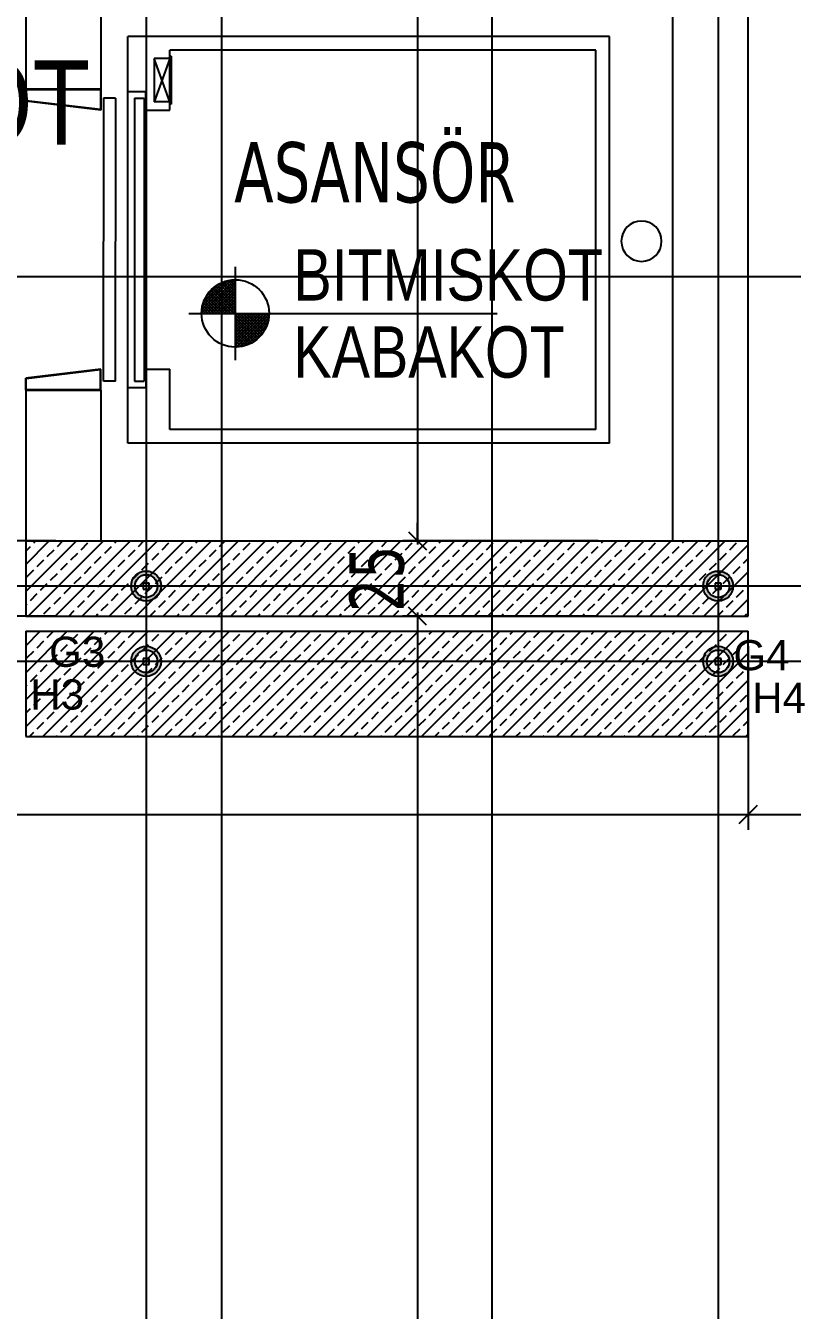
# Model space of a CAD drawing. Header units: millimetres. Extents: x 43168.9 to 43194.6, y -25545.1 to -25543.4.
# Drawn here: x 43169.3609 to 43169.4118, y -25544.597 to -25544.5117 of the extents above; entities that cross this region are included whole.
import ezdxf

# ---------------------------------------------------------------- set-up
doc = ezdxf.new("R2010")
doc.units = ezdxf.units.MM
doc.header["$LTSCALE"] = 200
doc.linetypes.add('DASHDOT', pattern=[1, 0.5, -0.25, 0, -0.25])
doc.linetypes.add('DASHDOT2', pattern=[0.5, 0.25, -0.125, 0, -0.125])
for name, color, linetype in [('aks_sgh', 5, 'DASHDOT2'), ('duv_sgh', 4, 'Continuous'), ('kesitcizgisi_sgh', 22, 'Continuous'), ('kolon-b.a_sgh', 6, 'Continuous'), ('merdi_sgh', 3, 'Continuous'), ('olcuic_sgh', 183, 'Continuous'), ('tarama-betonarme_sgh', 223, 'Continuous'), ('yazi-merdi_sgh', 9, 'Continuous')]:
    doc.layers.add(name, color=color, linetype=linetype)
doc.styles.add('1-200', font='arial.ttf', dxfattribs={"height": 60})
doc.styles.add('dim', font='VERDANA.TTF', dxfattribs={"width": 0.7})
doc.styles.add('text2', font='arial.ttf')

msp = doc.modelspace()

# ---------------------------------------------------------------- hatches: boundary and pattern name
h = msp.add_hatch(color=256)
edge = h.paths.add_edge_path()
edge.add_arc((43169.368879, -25544.548919), 0.001, 0, 360)
edge = h.paths.add_edge_path(flags=16)
edge.add_arc((43169.368879, -25544.548919), 0.00075, 0, 360)
h = msp.add_hatch(color=256)
edge = h.paths.add_edge_path()
edge.add_arc((43169.368879, -25544.548919), 0.001, 0, 360)
edge = h.paths.add_edge_path(flags=16)
edge.add_arc((43169.368879, -25544.548919), 0.00075, 0, 360)
h = msp.add_hatch(color=256)
edge = h.paths.add_edge_path()
edge.add_arc((43169.406879, -25544.548919), 0.001, 0, 360)
edge = h.paths.add_edge_path(flags=16)
edge.add_arc((43169.406879, -25544.548919), 0.00075, 0, 360)
h = msp.add_hatch(color=256)
edge = h.paths.add_edge_path()
edge.add_arc((43169.406879, -25544.548919), 0.001, 0, 360)
edge = h.paths.add_edge_path(flags=16)
edge.add_arc((43169.406879, -25544.548919), 0.00075, 0, 360)
h = msp.add_hatch(color=256)
edge = h.paths.add_edge_path()
edge.add_arc((43169.368879, -25544.553919), 0.001, 0, 360)
edge = h.paths.add_edge_path(flags=16)
edge.add_arc((43169.368879, -25544.553919), 0.00075, 0, 360)
h = msp.add_hatch(color=256)
edge = h.paths.add_edge_path()
edge.add_arc((43169.406879, -25544.553919), 0.001, 0, 360)
edge = h.paths.add_edge_path(flags=16)
edge.add_arc((43169.406879, -25544.553919), 0.00075, 0, 360)

# ---------------------------------------------------------------- linework, layer by layer
at = {"color": 0}
for p, q in [((43169.374806, -25544.52772), (43169.374806, -25544.533907)), ((43169.371713, -25544.530813), (43169.392193, -25544.530813))]:
    msp.add_line(p, q, dxfattribs=at)
for p, q in [((43169.372571, -25544.53075), (43169.374744, -25544.528576)), ((43169.372587, -25544.530542), (43169.374537, -25544.528592)), ((43169.372633, -25544.530304), (43169.374308, -25544.52863)), ((43169.372699, -25544.530813), (43169.374806, -25544.528706)), ((43169.372711, -25544.530034), (43169.374035, -25544.528711)), ((43169.372885, -25544.529669), (43169.373661, -25544.528893)), ((43169.37289, -25544.530813), (43169.374806, -25544.528898)), ((43169.373082, -25544.530813), (43169.374806, -25544.529089)), ((43169.374732, -25544.530813), (43169.373186, -25544.529267)), ((43169.373273, -25544.530813), (43169.374806, -25544.529281)), ((43169.374806, -25544.530695), (43169.373286, -25544.529175)), ((43169.374806, -25544.530504), (43169.373387, -25544.529085)), ((43169.374806, -25544.530312), (43169.373496, -25544.529002)), ((43169.374806, -25544.530121), (43169.373611, -25544.528926)), ((43169.374806, -25544.529929), (43169.373728, -25544.528851)), ((43169.374806, -25544.529738), (43169.373859, -25544.528791)), ((43169.374806, -25544.529546), (43169.373991, -25544.528731)), ((43169.374806, -25544.529354), (43169.374133, -25544.528681)), ((43169.374806, -25544.529163), (43169.374281, -25544.528637)), ((43169.374806, -25544.528971), (43169.374443, -25544.528608)), ((43169.374806, -25544.52878), (43169.374609, -25544.528583)), ((43169.374806, -25544.528588), (43169.374792, -25544.528574)), ((43169.373391, -25544.530813), (43169.372682, -25544.530104)), ((43169.373583, -25544.530813), (43169.372739, -25544.52997)), ((43169.373775, -25544.530813), (43169.372797, -25544.529836)), ((43169.373966, -25544.530813), (43169.372861, -25544.529708)), ((43169.374158, -25544.530813), (43169.372934, -25544.52959)), ((43169.374349, -25544.530813), (43169.373013, -25544.529477)), ((43169.374541, -25544.530813), (43169.3731, -25544.529372)), ((43169.373465, -25544.530813), (43169.374806, -25544.529472)), ((43169.373657, -25544.530813), (43169.374806, -25544.529664)), ((43169.373848, -25544.530813), (43169.374806, -25544.529855)), ((43169.37404, -25544.530813), (43169.374806, -25544.530047)), ((43169.372625, -25544.530813), (43169.37257, -25544.530759)), ((43169.372817, -25544.530813), (43169.372584, -25544.530581)), ((43169.373008, -25544.530813), (43169.372607, -25544.530412)), ((43169.3732, -25544.530813), (43169.372644, -25544.530258)), ((43169.374231, -25544.530813), (43169.374806, -25544.530239)), ((43169.374423, -25544.530813), (43169.374806, -25544.53043)), ((43169.374615, -25544.530813), (43169.374806, -25544.530622)), ((43169.374806, -25544.531005), (43169.374998, -25544.530813)), ((43169.374806, -25544.531196), (43169.375189, -25544.530813)), ((43169.374806, -25544.531388), (43169.375381, -25544.530813)), ((43169.374806, -25544.53158), (43169.375572, -25544.530813)), ((43169.374806, -25544.531771), (43169.375764, -25544.530813)), ((43169.374806, -25544.531963), (43169.375956, -25544.530813)), ((43169.374806, -25544.532154), (43169.376147, -25544.530813)), ((43169.374806, -25544.532346), (43169.376339, -25544.530813)), ((43169.374806, -25544.532538), (43169.37653, -25544.530813)), ((43169.374806, -25544.532729), (43169.376722, -25544.530813)), ((43169.374806, -25544.532921), (43169.376913, -25544.530813)), ((43169.376352, -25544.532433), (43169.374806, -25544.530887)), ((43169.37487, -25544.533048), (43169.377043, -25544.530875)), ((43169.376444, -25544.532333), (43169.374924, -25544.530813)), ((43169.376535, -25544.532232), (43169.375116, -25544.530813)), ((43169.376617, -25544.532124), (43169.375307, -25544.530813)), ((43169.376693, -25544.532008), (43169.375499, -25544.530813)), ((43169.376769, -25544.531892), (43169.37569, -25544.530813)), ((43169.376829, -25544.53176), (43169.375882, -25544.530813)), ((43169.376889, -25544.531629), (43169.376073, -25544.530813)), ((43169.376938, -25544.531487), (43169.376265, -25544.530813)), ((43169.376982, -25544.531339), (43169.376457, -25544.530813)), ((43169.377012, -25544.531177), (43169.376648, -25544.530813)), ((43169.377037, -25544.53101), (43169.37684, -25544.530813)), ((43169.377045, -25544.530827), (43169.377031, -25544.530813)), ((43169.376247, -25544.53252), (43169.374806, -25544.531079)), ((43169.376143, -25544.532607), (43169.374806, -25544.53127)), ((43169.37603, -25544.532685), (43169.374806, -25544.531462)), ((43169.375911, -25544.532758), (43169.374806, -25544.531653)), ((43169.375784, -25544.532822), (43169.374806, -25544.531845)), ((43169.375077, -25544.533033), (43169.377027, -25544.531083)), ((43169.375315, -25544.532986), (43169.37699, -25544.531312)), ((43169.375585, -25544.532908), (43169.376909, -25544.531584)), ((43169.37565, -25544.53288), (43169.374806, -25544.532036)), ((43169.375516, -25544.532938), (43169.374806, -25544.532228)), ((43169.375362, -25544.532975), (43169.374806, -25544.53242)), ((43169.375207, -25544.533013), (43169.374806, -25544.532611)), ((43169.375951, -25544.532734), (43169.376726, -25544.531959)), ((43169.375039, -25544.533036), (43169.374806, -25544.532803)), ((43169.374861, -25544.533049), (43169.374806, -25544.532994))]:
    msp.add_line(p, q)
at = {"color": 0, "linetype": 'ByBlock', "lineweight": -2}
for p, q in [((43169.386303, -25544.545319), (43169.387503, -25544.546519)), ((43169.386303, -25544.545319), (43169.387503, -25544.546519)), ((43169.369079, -25544.548719), (43169.368679, -25544.548719)), ((43169.368679, -25544.548719), (43169.368679, -25544.549119)), ((43169.369079, -25544.548719), (43169.368679, -25544.548719)), ((43169.368679, -25544.548719), (43169.368679, -25544.549119)), ((43169.36895, -25544.548849), (43169.368808, -25544.54899)), ((43169.36895, -25544.54899), (43169.368808, -25544.548849)), ((43169.36895, -25544.548849), (43169.368808, -25544.54899)), ((43169.36895, -25544.54899), (43169.368808, -25544.548849)), ((43169.369079, -25544.549119), (43169.369079, -25544.548719)), ((43169.369079, -25544.549119), (43169.369079, -25544.548719)), ((43169.407079, -25544.548719), (43169.406679, -25544.548719)), ((43169.406679, -25544.548719), (43169.406679, -25544.549119)), ((43169.407079, -25544.548719), (43169.406679, -25544.548719)), ((43169.406679, -25544.548719), (43169.406679, -25544.549119)), ((43169.40695, -25544.548849), (43169.406808, -25544.54899)), ((43169.40695, -25544.54899), (43169.406808, -25544.548849)), ((43169.40695, -25544.548849), (43169.406808, -25544.54899)), ((43169.40695, -25544.54899), (43169.406808, -25544.548849)), ((43169.407079, -25544.549119), (43169.407079, -25544.548719)), ((43169.407079, -25544.549119), (43169.407079, -25544.548719)), ((43169.368679, -25544.549119), (43169.369079, -25544.549119)), ((43169.368679, -25544.549119), (43169.369079, -25544.549119)), ((43169.406679, -25544.549119), (43169.407079, -25544.549119)), ((43169.406679, -25544.549119), (43169.407079, -25544.549119)), ((43169.387503, -25544.551519), (43169.386303, -25544.550319)), ((43169.387503, -25544.551519), (43169.386303, -25544.550319)), ((43169.369079, -25544.553719), (43169.368679, -25544.553719)), ((43169.368679, -25544.553719), (43169.368679, -25544.554119)), ((43169.36895, -25544.553849), (43169.368808, -25544.55399)), ((43169.36895, -25544.55399), (43169.368808, -25544.553849)), ((43169.369079, -25544.554119), (43169.369079, -25544.553719)), ((43169.407079, -25544.553719), (43169.406679, -25544.553719)), ((43169.406679, -25544.553719), (43169.406679, -25544.554119)), ((43169.40695, -25544.553849), (43169.406808, -25544.55399)), ((43169.40695, -25544.55399), (43169.406808, -25544.553849)), ((43169.407079, -25544.554119), (43169.407079, -25544.553719)), ((43169.368679, -25544.554119), (43169.369079, -25544.554119)), ((43169.406679, -25544.554119), (43169.407079, -25544.554119)), ((43169.408279, -25544.564699), (43169.409479, -25544.563499)), ((43169.409479, -25544.563499), (43169.408279, -25544.564699))]:
    msp.add_line(p, q, dxfattribs=at)
at = {"color": 0}
msp.add_circle((43169.374806, -25544.530813), 0.00224, dxfattribs=at)
at = {"color": 0, "linetype": 'Continuous', "lineweight": -2}
for centre, radius in [((43169.368879, -25544.548919), 0.001), ((43169.368879, -25544.548919), 0.001), ((43169.406879, -25544.548919), 0.001), ((43169.406879, -25544.548919), 0.001), ((43169.368879, -25544.548919), 0.00075), ((43169.368879, -25544.548919), 0.00075), ((43169.406879, -25544.548919), 0.00075), ((43169.406879, -25544.548919), 0.00075), ((43169.368879, -25544.553919), 0.001), ((43169.368879, -25544.553919), 0.00075), ((43169.406879, -25544.553919), 0.001), ((43169.406879, -25544.553919), 0.00075)]:
    msp.add_circle(centre, radius, dxfattribs=at)
at = {"layer": 'aks_sgh'}
for p, q in [((43169.368879, -25543.740919), (43169.368879, -25544.789919)), ((43169.373879, -25543.740919), (43169.373879, -25544.789919)), ((43169.406879, -25543.740919), (43169.406879, -25544.789919)), ((43169.99088, -25544.548919), (43169.014878, -25544.548919)), ((43169.99088, -25544.553919), (43169.014878, -25544.553919))]:
    msp.add_line(p, q, dxfattribs=at)
at = {"layer": 'duv_sgh'}
for p, q in [((43169.403879, -25544.545919), (43169.403879, -25544.469919)), ((43169.408879, -25544.545919), (43169.408879, -25544.469919)), ((43169.360879, -25544.497919), (43169.360879, -25544.515919)), ((43169.365879, -25544.497919), (43169.365879, -25544.515919)), ((43169.360879, -25544.515919), (43169.365879, -25544.515919)), ((43169.360879, -25544.535919), (43169.365879, -25544.535919)), ((43169.360879, -25544.535919), (43169.360879, -25544.545919)), ((43169.365879, -25544.535919), (43169.365879, -25544.545919))]:
    msp.add_line(p, q, dxfattribs=at)
at = {"layer": 'kesitcizgisi_sgh', "linetype": 'DASHDOT'}
for p, q in [((43169.391879, -25544.793788), (43169.391879, -25543.791316)), ((43169.069626, -25544.528371), (43169.862132, -25544.528371))]:
    msp.add_line(p, q, dxfattribs=at)
at = {"layer": 'kolon-b.a_sgh'}
for p, q in [((43169.360879, -25544.545919), (43169.408879, -25544.545919)), ((43169.360879, -25544.545919), (43169.360879, -25544.550919)), ((43169.408879, -25544.550919), (43169.408879, -25544.545919)), ((43169.360879, -25544.550919), (43169.408879, -25544.550919)), ((43169.360879, -25544.551919), (43169.408879, -25544.551919)), ((43169.360879, -25544.551919), (43169.360879, -25544.558919)), ((43169.408879, -25544.558919), (43169.408879, -25544.551919)), ((43169.360879, -25544.558919), (43169.408879, -25544.558919))]:
    msp.add_line(p, q, dxfattribs=at)
at = {"layer": 'merdi_sgh'}
for p, q in [((43169.399661, -25544.512419), (43169.367661, -25544.512419)), ((43169.367661, -25544.539419), (43169.367661, -25544.512419)), ((43169.399661, -25544.512419), (43169.367661, -25544.512419)), ((43169.399661, -25544.539419), (43169.399661, -25544.512419)), ((43169.399661, -25544.539419), (43169.399661, -25544.512419)), ((43169.370461, -25544.513879), (43169.369421, -25544.513879)), ((43169.369421, -25544.513879), (43169.369421, -25544.516751)), ((43169.370461, -25544.513879), (43169.369421, -25544.516751)), ((43169.370461, -25544.516751), (43169.369421, -25544.513879)), ((43169.370461, -25544.513879), (43169.369421, -25544.513879)), ((43169.398761, -25544.513319), (43169.370461, -25544.513319)), ((43169.398761, -25544.513319), (43169.370461, -25544.513319)), ((43169.370461, -25544.517319), (43169.370461, -25544.513319)), ((43169.370541, -25544.513719), (43169.370461, -25544.513719)), ((43169.370461, -25544.513719), (43169.370461, -25544.516911)), ((43169.370541, -25544.513719), (43169.370461, -25544.513719)), ((43169.370541, -25544.513719), (43169.370541, -25544.516911)), ((43169.398761, -25544.538519), (43169.398761, -25544.513319)), ((43169.398761, -25544.538519), (43169.398761, -25544.513319)), ((43169.360879, -25544.515919), (43169.365879, -25544.515919)), ((43169.360879, -25544.515919), (43169.360879, -25544.516719)), ((43169.365879, -25544.515919), (43169.360879, -25544.515919)), ((43169.360919, -25544.515959), (43169.360919, -25544.516684)), ((43169.365839, -25544.515959), (43169.360919, -25544.515959)), ((43169.365476, -25544.515919), (43169.365476, -25544.515959)), ((43169.365839, -25544.515959), (43169.365839, -25544.517275)), ((43169.365879, -25544.515919), (43169.365879, -25544.515919)), ((43169.365879, -25544.515919), (43169.365879, -25544.517319)), ((43169.366039, -25544.516511), (43169.366039, -25544.526019)), ((43169.366839, -25544.516511), (43169.366039, -25544.516511)), ((43169.366839, -25544.516511), (43169.366839, -25544.526019)), ((43169.368861, -25544.516093), (43169.367661, -25544.516093)), ((43169.368101, -25544.516519), (43169.368101, -25544.526011)), ((43169.368101, -25544.516519), (43169.368741, -25544.516519)), ((43169.368741, -25544.516519), (43169.368741, -25544.526011)), ((43169.368861, -25544.517319), (43169.368861, -25544.516093)), ((43169.365879, -25544.517319), (43169.360879, -25544.516719)), ((43169.365839, -25544.517275), (43169.360919, -25544.516684)), ((43169.368861, -25544.517319), (43169.370461, -25544.517319)), ((43169.370461, -25544.516751), (43169.369421, -25544.516751)), ((43169.370541, -25544.516911), (43169.370461, -25544.516911)), ((43169.366039, -25544.535319), (43169.366039, -25544.526043)), ((43169.366839, -25544.535311), (43169.366839, -25544.526035)), ((43169.368101, -25544.526027), (43169.368101, -25544.535319)), ((43169.368741, -25544.526027), (43169.368741, -25544.535319)), ((43169.365879, -25544.534519), (43169.360879, -25544.535119)), ((43169.360879, -25544.535919), (43169.360879, -25544.535119)), ((43169.365839, -25544.534564), (43169.360919, -25544.535155)), ((43169.360919, -25544.535879), (43169.360919, -25544.535155)), ((43169.365839, -25544.535879), (43169.365839, -25544.534564)), ((43169.365879, -25544.535919), (43169.365879, -25544.534519)), ((43169.368861, -25544.534519), (43169.368861, -25544.535746)), ((43169.368861, -25544.534519), (43169.370461, -25544.534519)), ((43169.370461, -25544.538519), (43169.370461, -25544.534519)), ((43169.360879, -25544.535919), (43169.365879, -25544.535919)), ((43169.365879, -25544.535919), (43169.360879, -25544.535919)), ((43169.365839, -25544.535879), (43169.360919, -25544.535879)), ((43169.365879, -25544.535919), (43169.364879, -25544.535919)), ((43169.365476, -25544.535919), (43169.365476, -25544.535879)), ((43169.366839, -25544.535311), (43169.366039, -25544.535311)), ((43169.368861, -25544.535746), (43169.367661, -25544.535746)), ((43169.368101, -25544.535319), (43169.368741, -25544.535319)), ((43169.398761, -25544.538519), (43169.370461, -25544.538519)), ((43169.398761, -25544.538519), (43169.370461, -25544.538519)), ((43169.399661, -25544.539419), (43169.367661, -25544.539419)), ((43169.399661, -25544.539419), (43169.367661, -25544.539419))]:
    msp.add_line(p, q, dxfattribs=at)
at = {"layer": 'merdi_sgh', "extrusion": (0, 0, -1)}
msp.add_ellipse((43169.401788, -25544.526019), major_axis=(-0.000947, 0.000947), ratio=1, start_param=2.356194490191484, end_param=8.63937979737107, dxfattribs=at)
msp.add_ellipse((43169.401788, -25544.526019), major_axis=(-0.000947, 0.000947), ratio=1, start_param=2.356194490191484, end_param=8.63937979737107, dxfattribs=at)
at = {"layer": 'olcuic_sgh'}
for p, q in [((43169.386903, -25544.469669), (43169.386903, -25544.546169)), ((43169.386903, -25544.545919), (43169.386903, -25544.544719)), ((43169.362879, -25544.545919), (43169.357925, -25544.545919)), ((43169.362879, -25544.545919), (43169.357925, -25544.545919)), ((43169.398903, -25544.545919), (43169.385903, -25544.545919)), ((43169.398903, -25544.545919), (43169.385903, -25544.545919)), ((43169.362879, -25544.550919), (43169.357925, -25544.550919)), ((43169.362879, -25544.550919), (43169.357925, -25544.550919)), ((43169.398903, -25544.550919), (43169.385903, -25544.550919)), ((43169.398903, -25544.550919), (43169.385903, -25544.550919)), ((43169.386903, -25544.550669), (43169.386903, -25544.776118)), ((43169.386903, -25544.550919), (43169.386903, -25544.552119)), ((43169.408879, -25544.552919), (43169.408879, -25544.565099)), ((43169.408879, -25544.552919), (43169.408879, -25544.565099)), ((43169.171629, -25544.564099), (43169.409129, -25544.564099)), ((43169.408629, -25544.564099), (43169.603129, -25544.564099))]:
    msp.add_line(p, q, dxfattribs=at)
at = {"layer": 'tarama-betonarme_sgh'}
for p, q in [((43169.360879, -25544.547489), (43169.362449, -25544.545919)), ((43169.360879, -25544.549285), (43169.364245, -25544.545919)), ((43169.360879, -25544.546591), (43169.36119, -25544.546281)), ((43169.361041, -25544.550919), (43169.366041, -25544.545919)), ((43169.361414, -25544.546056), (43169.361551, -25544.545919)), ((43169.362837, -25544.550919), (43169.367837, -25544.545919)), ((43169.362986, -25544.546281), (43169.363347, -25544.545919)), ((43169.364557, -25544.546505), (43169.365006, -25544.546056)), ((43169.364633, -25544.550919), (43169.369633, -25544.545919)), ((43169.366129, -25544.54673), (43169.366578, -25544.546281)), ((43169.366429, -25544.550919), (43169.371429, -25544.545919)), ((43169.366802, -25544.546056), (43169.366939, -25544.545919)), ((43169.368225, -25544.550919), (43169.373225, -25544.545919)), ((43169.368374, -25544.546281), (43169.368735, -25544.545919)), ((43169.369945, -25544.546505), (43169.370394, -25544.546056)), ((43169.370021, -25544.550919), (43169.375021, -25544.545919)), ((43169.371517, -25544.54673), (43169.371966, -25544.546281)), ((43169.371817, -25544.550919), (43169.376817, -25544.545919)), ((43169.372191, -25544.546056), (43169.372327, -25544.545919)), ((43169.373613, -25544.550919), (43169.378613, -25544.545919)), ((43169.373762, -25544.546281), (43169.374123, -25544.545919)), ((43169.375334, -25544.546505), (43169.375783, -25544.546056)), ((43169.37541, -25544.550919), (43169.38041, -25544.545919)), ((43169.376905, -25544.54673), (43169.377354, -25544.546281)), ((43169.377206, -25544.550919), (43169.382206, -25544.545919)), ((43169.377579, -25544.546056), (43169.377715, -25544.545919)), ((43169.379002, -25544.550919), (43169.384002, -25544.545919)), ((43169.37915, -25544.546281), (43169.379511, -25544.545919)), ((43169.380722, -25544.546505), (43169.381171, -25544.546056)), ((43169.380798, -25544.550919), (43169.385798, -25544.545919)), ((43169.382293, -25544.54673), (43169.382742, -25544.546281)), ((43169.382594, -25544.550919), (43169.387594, -25544.545919)), ((43169.382967, -25544.546056), (43169.383104, -25544.545919)), ((43169.38439, -25544.550919), (43169.38939, -25544.545919)), ((43169.384538, -25544.546281), (43169.3849, -25544.545919)), ((43169.38611, -25544.546505), (43169.386559, -25544.546056)), ((43169.386186, -25544.550919), (43169.391186, -25544.545919)), ((43169.387681, -25544.54673), (43169.38813, -25544.546281)), ((43169.387982, -25544.550919), (43169.392982, -25544.545919)), ((43169.388355, -25544.546056), (43169.388492, -25544.545919)), ((43169.389778, -25544.550919), (43169.394778, -25544.545919)), ((43169.389927, -25544.546281), (43169.390288, -25544.545919)), ((43169.391498, -25544.546505), (43169.391947, -25544.546056)), ((43169.391574, -25544.550919), (43169.396574, -25544.545919)), ((43169.39307, -25544.54673), (43169.393519, -25544.546281)), ((43169.39337, -25544.550919), (43169.39837, -25544.545919)), ((43169.393743, -25544.546056), (43169.39388, -25544.545919)), ((43169.395166, -25544.550919), (43169.400166, -25544.545919)), ((43169.395315, -25544.546281), (43169.395676, -25544.545919)), ((43169.396886, -25544.546505), (43169.397335, -25544.546056)), ((43169.396962, -25544.550919), (43169.401962, -25544.545919)), ((43169.398458, -25544.54673), (43169.398907, -25544.546281)), ((43169.398758, -25544.550919), (43169.403758, -25544.545919)), ((43169.399131, -25544.546056), (43169.399268, -25544.545919)), ((43169.400554, -25544.550919), (43169.405554, -25544.545919)), ((43169.400703, -25544.546281), (43169.401064, -25544.545919)), ((43169.402274, -25544.546505), (43169.402723, -25544.546056)), ((43169.40235, -25544.550919), (43169.40735, -25544.545919)), ((43169.403846, -25544.54673), (43169.404295, -25544.546281)), ((43169.404146, -25544.550919), (43169.408879, -25544.546187)), ((43169.404519, -25544.546056), (43169.404656, -25544.545919)), ((43169.406091, -25544.546281), (43169.406452, -25544.545919)), ((43169.407663, -25544.546505), (43169.408112, -25544.546056)), ((43169.361639, -25544.547628), (43169.362088, -25544.547179)), ((43169.362312, -25544.546954), (43169.362761, -25544.546505)), ((43169.363884, -25544.547179), (43169.364333, -25544.54673)), ((43169.365455, -25544.547403), (43169.365904, -25544.546954)), ((43169.367027, -25544.547628), (43169.367476, -25544.547179)), ((43169.3677, -25544.546954), (43169.368149, -25544.546505)), ((43169.369272, -25544.547179), (43169.369721, -25544.54673)), ((43169.370843, -25544.547403), (43169.371292, -25544.546954)), ((43169.372415, -25544.547628), (43169.372864, -25544.547179)), ((43169.373089, -25544.546954), (43169.373538, -25544.546505)), ((43169.37466, -25544.547179), (43169.375109, -25544.54673)), ((43169.376232, -25544.547403), (43169.376681, -25544.546954)), ((43169.377803, -25544.547628), (43169.378252, -25544.547179)), ((43169.378477, -25544.546954), (43169.378926, -25544.546505)), ((43169.380048, -25544.547179), (43169.380497, -25544.54673)), ((43169.38162, -25544.547403), (43169.382069, -25544.546954)), ((43169.383191, -25544.547628), (43169.38364, -25544.547179)), ((43169.383865, -25544.546954), (43169.384314, -25544.546505)), ((43169.385436, -25544.547179), (43169.385885, -25544.54673)), ((43169.387008, -25544.547403), (43169.387457, -25544.546954)), ((43169.388579, -25544.547628), (43169.389028, -25544.547179)), ((43169.389253, -25544.546954), (43169.389702, -25544.546505)), ((43169.390825, -25544.547179), (43169.391274, -25544.54673)), ((43169.392396, -25544.547403), (43169.392845, -25544.546954)), ((43169.393968, -25544.547628), (43169.394417, -25544.547179)), ((43169.394641, -25544.546954), (43169.39509, -25544.546505)), ((43169.396213, -25544.547179), (43169.396662, -25544.54673)), ((43169.397784, -25544.547403), (43169.398233, -25544.546954)), ((43169.399356, -25544.547628), (43169.399805, -25544.547179)), ((43169.400029, -25544.546954), (43169.400478, -25544.546505)), ((43169.401601, -25544.547179), (43169.40205, -25544.54673)), ((43169.403172, -25544.547403), (43169.403621, -25544.546954)), ((43169.404744, -25544.547628), (43169.405193, -25544.547179)), ((43169.405417, -25544.546954), (43169.405866, -25544.546505)), ((43169.406989, -25544.547179), (43169.407438, -25544.54673)), ((43169.408561, -25544.547403), (43169.408879, -25544.547085)), ((43169.360965, -25544.548301), (43169.361414, -25544.547852)), ((43169.362537, -25544.548526), (43169.362986, -25544.548077)), ((43169.36321, -25544.547852), (43169.363659, -25544.547403)), ((43169.364782, -25544.548077), (43169.365231, -25544.547628)), ((43169.366353, -25544.548301), (43169.366802, -25544.547852)), ((43169.367925, -25544.548526), (43169.368374, -25544.548077)), ((43169.368598, -25544.547852), (43169.369047, -25544.547403)), ((43169.37017, -25544.548077), (43169.370619, -25544.547628)), ((43169.371741, -25544.548301), (43169.372191, -25544.547852)), ((43169.373313, -25544.548526), (43169.373762, -25544.548077)), ((43169.373987, -25544.547852), (43169.374436, -25544.547403)), ((43169.375558, -25544.548077), (43169.376007, -25544.547628)), ((43169.37713, -25544.548301), (43169.377579, -25544.547852)), ((43169.378701, -25544.548526), (43169.37915, -25544.548077)), ((43169.379375, -25544.547852), (43169.379824, -25544.547403)), ((43169.380946, -25544.548077), (43169.381395, -25544.547628)), ((43169.382518, -25544.548301), (43169.382967, -25544.547852)), ((43169.384089, -25544.548526), (43169.384538, -25544.548077)), ((43169.384763, -25544.547852), (43169.385212, -25544.547403)), ((43169.386334, -25544.548077), (43169.386783, -25544.547628)), ((43169.387906, -25544.548301), (43169.388355, -25544.547852)), ((43169.389477, -25544.548526), (43169.389927, -25544.548077)), ((43169.390151, -25544.547852), (43169.3906, -25544.547403)), ((43169.391723, -25544.548077), (43169.392172, -25544.547628)), ((43169.393294, -25544.548301), (43169.393743, -25544.547852)), ((43169.394866, -25544.548526), (43169.395315, -25544.548077)), ((43169.395539, -25544.547852), (43169.395988, -25544.547403)), ((43169.397111, -25544.548077), (43169.39756, -25544.547628)), ((43169.398682, -25544.548301), (43169.399131, -25544.547852)), ((43169.400254, -25544.548526), (43169.400703, -25544.548077)), ((43169.400927, -25544.547852), (43169.401376, -25544.547403)), ((43169.402499, -25544.548077), (43169.402948, -25544.547628)), ((43169.40407, -25544.548301), (43169.404519, -25544.547852)), ((43169.405642, -25544.548526), (43169.406091, -25544.548077)), ((43169.405942, -25544.550919), (43169.408879, -25544.547983)), ((43169.406315, -25544.547852), (43169.406764, -25544.547403)), ((43169.407887, -25544.548077), (43169.408336, -25544.547628)), ((43169.361863, -25544.549199), (43169.362312, -25544.54875)), ((43169.364108, -25544.54875), (43169.364557, -25544.548301)), ((43169.36568, -25544.548975), (43169.366129, -25544.548526)), ((43169.367251, -25544.549199), (43169.3677, -25544.54875)), ((43169.369496, -25544.54875), (43169.369945, -25544.548301)), ((43169.371068, -25544.548975), (43169.371517, -25544.548526)), ((43169.37264, -25544.549199), (43169.373089, -25544.54875)), ((43169.374885, -25544.54875), (43169.375334, -25544.548301)), ((43169.376456, -25544.548975), (43169.376905, -25544.548526)), ((43169.378028, -25544.549199), (43169.378477, -25544.54875)), ((43169.380273, -25544.54875), (43169.380722, -25544.548301)), ((43169.381844, -25544.548975), (43169.382293, -25544.548526)), ((43169.383416, -25544.549199), (43169.383865, -25544.54875)), ((43169.385661, -25544.54875), (43169.38611, -25544.548301)), ((43169.387232, -25544.548975), (43169.387681, -25544.548526)), ((43169.388804, -25544.549199), (43169.389253, -25544.54875)), ((43169.391049, -25544.54875), (43169.391498, -25544.548301)), ((43169.392621, -25544.548975), (43169.39307, -25544.548526)), ((43169.394192, -25544.549199), (43169.394641, -25544.54875)), ((43169.396437, -25544.54875), (43169.396886, -25544.548301)), ((43169.398009, -25544.548975), (43169.398458, -25544.548526)), ((43169.39958, -25544.549199), (43169.400029, -25544.54875)), ((43169.401825, -25544.54875), (43169.402274, -25544.548301)), ((43169.403397, -25544.548975), (43169.403846, -25544.548526)), ((43169.404968, -25544.549199), (43169.405417, -25544.54875)), ((43169.407213, -25544.54875), (43169.407663, -25544.548301)), ((43169.408785, -25544.548975), (43169.408879, -25544.548881)), ((43169.36119, -25544.549873), (43169.361639, -25544.549424)), ((43169.362761, -25544.550097), (43169.36321, -25544.549648)), ((43169.363435, -25544.549424), (43169.363884, -25544.548975)), ((43169.365006, -25544.549648), (43169.365455, -25544.549199)), ((43169.366578, -25544.549873), (43169.367027, -25544.549424)), ((43169.368149, -25544.550097), (43169.368598, -25544.549648)), ((43169.368823, -25544.549424), (43169.369272, -25544.548975)), ((43169.370394, -25544.549648), (43169.370843, -25544.549199)), ((43169.371966, -25544.549873), (43169.372415, -25544.549424)), ((43169.373538, -25544.550097), (43169.373987, -25544.549648)), ((43169.374211, -25544.549424), (43169.37466, -25544.548975)), ((43169.375783, -25544.549648), (43169.376232, -25544.549199)), ((43169.377354, -25544.549873), (43169.377803, -25544.549424)), ((43169.378926, -25544.550097), (43169.379375, -25544.549648)), ((43169.379599, -25544.549424), (43169.380048, -25544.548975)), ((43169.381171, -25544.549648), (43169.38162, -25544.549199)), ((43169.382742, -25544.549873), (43169.383191, -25544.549424)), ((43169.384314, -25544.550097), (43169.384763, -25544.549648)), ((43169.384987, -25544.549424), (43169.385436, -25544.548975)), ((43169.386559, -25544.549648), (43169.387008, -25544.549199)), ((43169.38813, -25544.549873), (43169.388579, -25544.549424)), ((43169.389702, -25544.550097), (43169.390151, -25544.549648)), ((43169.390376, -25544.549424), (43169.390825, -25544.548975)), ((43169.391947, -25544.549648), (43169.392396, -25544.549199)), ((43169.393519, -25544.549873), (43169.393968, -25544.549424)), ((43169.39509, -25544.550097), (43169.395539, -25544.549648)), ((43169.395764, -25544.549424), (43169.396213, -25544.548975)), ((43169.397335, -25544.549648), (43169.397784, -25544.549199)), ((43169.398907, -25544.549873), (43169.399356, -25544.549424)), ((43169.400478, -25544.550097), (43169.400927, -25544.549648)), ((43169.401152, -25544.549424), (43169.401601, -25544.548975)), ((43169.402723, -25544.549648), (43169.403172, -25544.549199)), ((43169.404295, -25544.549873), (43169.404744, -25544.549424)), ((43169.405866, -25544.550097), (43169.406315, -25544.549648)), ((43169.40654, -25544.549424), (43169.406989, -25544.548975)), ((43169.407738, -25544.550919), (43169.408879, -25544.549779)), ((43169.408112, -25544.549648), (43169.408561, -25544.549199)), ((43169.360879, -25544.550183), (43169.360965, -25544.550097)), ((43169.362088, -25544.550771), (43169.362537, -25544.550322)), ((43169.363735, -25544.550919), (43169.364108, -25544.550546)), ((43169.364333, -25544.550322), (43169.364782, -25544.549873)), ((43169.365904, -25544.550546), (43169.366353, -25544.550097)), ((43169.367476, -25544.550771), (43169.367925, -25544.550322)), ((43169.369123, -25544.550919), (43169.369496, -25544.550546)), ((43169.369721, -25544.550322), (43169.37017, -25544.549873)), ((43169.371292, -25544.550546), (43169.371741, -25544.550097)), ((43169.372864, -25544.550771), (43169.373313, -25544.550322)), ((43169.374511, -25544.550919), (43169.374885, -25544.550546)), ((43169.375109, -25544.550322), (43169.375558, -25544.549873)), ((43169.376681, -25544.550546), (43169.37713, -25544.550097)), ((43169.378252, -25544.550771), (43169.378701, -25544.550322)), ((43169.3799, -25544.550919), (43169.380273, -25544.550546)), ((43169.380497, -25544.550322), (43169.380946, -25544.549873)), ((43169.382069, -25544.550546), (43169.382518, -25544.550097)), ((43169.38364, -25544.550771), (43169.384089, -25544.550322)), ((43169.385288, -25544.550919), (43169.385661, -25544.550546)), ((43169.385885, -25544.550322), (43169.386334, -25544.549873)), ((43169.387457, -25544.550546), (43169.387906, -25544.550097)), ((43169.389028, -25544.550771), (43169.389477, -25544.550322)), ((43169.390676, -25544.550919), (43169.391049, -25544.550546)), ((43169.391274, -25544.550322), (43169.391723, -25544.549873)), ((43169.392845, -25544.550546), (43169.393294, -25544.550097)), ((43169.394417, -25544.550771), (43169.394866, -25544.550322)), ((43169.396064, -25544.550919), (43169.396437, -25544.550546)), ((43169.396662, -25544.550322), (43169.397111, -25544.549873)), ((43169.398233, -25544.550546), (43169.398682, -25544.550097)), ((43169.399805, -25544.550771), (43169.400254, -25544.550322)), ((43169.401452, -25544.550919), (43169.401825, -25544.550546)), ((43169.40205, -25544.550322), (43169.402499, -25544.549873)), ((43169.403621, -25544.550546), (43169.40407, -25544.550097)), ((43169.405193, -25544.550771), (43169.405642, -25544.550322)), ((43169.40684, -25544.550919), (43169.407213, -25544.550546)), ((43169.407438, -25544.550322), (43169.407887, -25544.549873)), ((43169.365531, -25544.550919), (43169.36568, -25544.550771)), ((43169.370919, -25544.550919), (43169.371068, -25544.550771)), ((43169.376308, -25544.550919), (43169.376456, -25544.550771)), ((43169.381696, -25544.550919), (43169.381844, -25544.550771)), ((43169.387084, -25544.550919), (43169.387232, -25544.550771)), ((43169.392472, -25544.550919), (43169.392621, -25544.550771)), ((43169.39786, -25544.550919), (43169.398009, -25544.550771)), ((43169.403248, -25544.550919), (43169.403397, -25544.550771)), ((43169.408636, -25544.550919), (43169.408785, -25544.550771)), ((43169.360879, -25544.552878), (43169.361837, -25544.551919)), ((43169.360879, -25544.554674), (43169.363633, -25544.551919)), ((43169.360879, -25544.55647), (43169.365429, -25544.551919)), ((43169.360879, -25544.558266), (43169.367225, -25544.551919)), ((43169.360879, -25544.551979), (43169.360939, -25544.551919)), ((43169.362021, -25544.558919), (43169.369021, -25544.551919)), ((43169.362312, -25544.552342), (43169.362735, -25544.551919)), ((43169.363817, -25544.558919), (43169.370817, -25544.551919)), ((43169.363884, -25544.552567), (43169.364333, -25544.552118)), ((43169.365455, -25544.552791), (43169.365904, -25544.552342)), ((43169.365613, -25544.558919), (43169.372613, -25544.551919)), ((43169.366129, -25544.552118), (43169.366327, -25544.551919)), ((43169.36741, -25544.558919), (43169.37441, -25544.551919)), ((43169.3677, -25544.552342), (43169.368123, -25544.551919)), ((43169.369206, -25544.558919), (43169.376206, -25544.551919)), ((43169.369272, -25544.552567), (43169.369721, -25544.552118)), ((43169.370843, -25544.552791), (43169.371292, -25544.552342)), ((43169.371002, -25544.558919), (43169.378002, -25544.551919)), ((43169.371517, -25544.552118), (43169.371715, -25544.551919)), ((43169.372798, -25544.558919), (43169.379798, -25544.551919)), ((43169.373089, -25544.552342), (43169.373511, -25544.551919)), ((43169.374594, -25544.558919), (43169.381594, -25544.551919)), ((43169.37466, -25544.552567), (43169.375109, -25544.552118)), ((43169.376232, -25544.552791), (43169.376681, -25544.552342)), ((43169.37639, -25544.558919), (43169.38339, -25544.551919)), ((43169.376905, -25544.552118), (43169.377104, -25544.551919)), ((43169.378186, -25544.558919), (43169.385186, -25544.551919)), ((43169.378477, -25544.552342), (43169.3789, -25544.551919)), ((43169.379982, -25544.558919), (43169.386982, -25544.551919)), ((43169.380048, -25544.552567), (43169.380497, -25544.552118)), ((43169.38162, -25544.552791), (43169.382069, -25544.552342)), ((43169.381778, -25544.558919), (43169.388778, -25544.551919)), ((43169.382293, -25544.552118), (43169.382492, -25544.551919)), ((43169.383574, -25544.558919), (43169.390574, -25544.551919)), ((43169.383865, -25544.552342), (43169.384288, -25544.551919)), ((43169.38537, -25544.558919), (43169.39237, -25544.551919)), ((43169.385436, -25544.552567), (43169.385885, -25544.552118)), ((43169.387008, -25544.552791), (43169.387457, -25544.552342)), ((43169.387166, -25544.558919), (43169.394166, -25544.551919)), ((43169.387681, -25544.552118), (43169.38788, -25544.551919)), ((43169.388962, -25544.558919), (43169.395962, -25544.551919)), ((43169.389253, -25544.552342), (43169.389676, -25544.551919)), ((43169.390758, -25544.558919), (43169.397758, -25544.551919)), ((43169.390825, -25544.552567), (43169.391274, -25544.552118)), ((43169.392396, -25544.552791), (43169.392845, -25544.552342)), ((43169.392554, -25544.558919), (43169.399554, -25544.551919)), ((43169.39307, -25544.552118), (43169.393268, -25544.551919)), ((43169.39435, -25544.558919), (43169.40135, -25544.551919)), ((43169.394641, -25544.552342), (43169.395064, -25544.551919)), ((43169.396146, -25544.558919), (43169.403146, -25544.551919)), ((43169.396213, -25544.552567), (43169.396662, -25544.552118)), ((43169.397784, -25544.552791), (43169.398233, -25544.552342)), ((43169.397942, -25544.558919), (43169.404942, -25544.551919)), ((43169.398458, -25544.552118), (43169.398656, -25544.551919)), ((43169.399738, -25544.558919), (43169.406738, -25544.551919)), ((43169.400029, -25544.552342), (43169.400452, -25544.551919)), ((43169.401534, -25544.558919), (43169.408534, -25544.551919)), ((43169.401601, -25544.552567), (43169.40205, -25544.552118)), ((43169.403172, -25544.552791), (43169.403621, -25544.552342)), ((43169.403846, -25544.552118), (43169.404044, -25544.551919)), ((43169.405417, -25544.552342), (43169.40584, -25544.551919)), ((43169.406989, -25544.552567), (43169.407438, -25544.552118)), ((43169.361639, -25544.553016), (43169.362088, -25544.552567)), ((43169.36321, -25544.55324), (43169.363659, -25544.552791)), ((43169.364782, -25544.553465), (43169.365231, -25544.553016)), ((43169.367027, -25544.553016), (43169.367476, -25544.552567)), ((43169.368598, -25544.55324), (43169.369047, -25544.552791)), ((43169.37017, -25544.553465), (43169.370619, -25544.553016)), ((43169.372415, -25544.553016), (43169.372864, -25544.552567)), ((43169.373987, -25544.55324), (43169.374436, -25544.552791)), ((43169.375558, -25544.553465), (43169.376007, -25544.553016)), ((43169.377803, -25544.553016), (43169.378252, -25544.552567)), ((43169.379375, -25544.55324), (43169.379824, -25544.552791)), ((43169.380946, -25544.553465), (43169.381395, -25544.553016)), ((43169.383191, -25544.553016), (43169.38364, -25544.552567)), ((43169.384763, -25544.55324), (43169.385212, -25544.552791)), ((43169.386334, -25544.553465), (43169.386783, -25544.553016)), ((43169.388579, -25544.553016), (43169.389028, -25544.552567)), ((43169.390151, -25544.55324), (43169.3906, -25544.552791)), ((43169.391723, -25544.553465), (43169.392172, -25544.553016)), ((43169.393968, -25544.553016), (43169.394417, -25544.552567)), ((43169.395539, -25544.55324), (43169.395988, -25544.552791)), ((43169.397111, -25544.553465), (43169.39756, -25544.553016)), ((43169.399356, -25544.553016), (43169.399805, -25544.552567)), ((43169.400927, -25544.55324), (43169.401376, -25544.552791)), ((43169.402499, -25544.553465), (43169.402948, -25544.553016)), ((43169.404744, -25544.553016), (43169.405193, -25544.552567)), ((43169.406315, -25544.55324), (43169.406764, -25544.552791)), ((43169.407887, -25544.553465), (43169.408336, -25544.553016)), ((43169.408561, -25544.552791), (43169.408879, -25544.552473)), ((43169.360965, -25544.553689), (43169.361414, -25544.55324)), ((43169.362537, -25544.553914), (43169.362986, -25544.553465)), ((43169.364108, -25544.554138), (43169.364557, -25544.553689)), ((43169.36568, -25544.554363), (43169.366129, -25544.553914)), ((43169.366353, -25544.553689), (43169.366802, -25544.55324)), ((43169.367925, -25544.553914), (43169.368374, -25544.553465)), ((43169.369496, -25544.554138), (43169.369945, -25544.553689)), ((43169.371068, -25544.554363), (43169.371517, -25544.553914)), ((43169.371741, -25544.553689), (43169.372191, -25544.55324)), ((43169.373313, -25544.553914), (43169.373762, -25544.553465)), ((43169.374885, -25544.554138), (43169.375334, -25544.553689)), ((43169.376456, -25544.554363), (43169.376905, -25544.553914)), ((43169.37713, -25544.553689), (43169.377579, -25544.55324)), ((43169.378701, -25544.553914), (43169.37915, -25544.553465)), ((43169.380273, -25544.554138), (43169.380722, -25544.553689)), ((43169.381844, -25544.554363), (43169.382293, -25544.553914)), ((43169.382518, -25544.553689), (43169.382967, -25544.55324)), ((43169.384089, -25544.553914), (43169.384538, -25544.553465)), ((43169.385661, -25544.554138), (43169.38611, -25544.553689)), ((43169.387232, -25544.554363), (43169.387681, -25544.553914)), ((43169.387906, -25544.553689), (43169.388355, -25544.55324)), ((43169.389477, -25544.553914), (43169.389927, -25544.553465)), ((43169.391049, -25544.554138), (43169.391498, -25544.553689)), ((43169.392621, -25544.554363), (43169.39307, -25544.553914)), ((43169.393294, -25544.553689), (43169.393743, -25544.55324)), ((43169.394866, -25544.553914), (43169.395315, -25544.553465)), ((43169.396437, -25544.554138), (43169.396886, -25544.553689)), ((43169.398009, -25544.554363), (43169.398458, -25544.553914)), ((43169.398682, -25544.553689), (43169.399131, -25544.55324)), ((43169.400254, -25544.553914), (43169.400703, -25544.553465)), ((43169.401825, -25544.554138), (43169.402274, -25544.553689)), ((43169.403331, -25544.558919), (43169.408879, -25544.553371)), ((43169.403397, -25544.554363), (43169.403846, -25544.553914)), ((43169.40407, -25544.553689), (43169.404519, -25544.55324)), ((43169.405642, -25544.553914), (43169.406091, -25544.553465)), ((43169.407213, -25544.554138), (43169.407663, -25544.553689)), ((43169.36119, -25544.555261), (43169.361639, -25544.554812)), ((43169.361863, -25544.554587), (43169.362312, -25544.554138)), ((43169.363435, -25544.554812), (43169.363884, -25544.554363)), ((43169.365006, -25544.555036), (43169.365455, -25544.554587)), ((43169.366578, -25544.555261), (43169.367027, -25544.554812)), ((43169.367251, -25544.554587), (43169.3677, -25544.554138)), ((43169.368823, -25544.554812), (43169.369272, -25544.554363)), ((43169.370394, -25544.555036), (43169.370843, -25544.554587)), ((43169.371966, -25544.555261), (43169.372415, -25544.554812)), ((43169.37264, -25544.554587), (43169.373089, -25544.554138)), ((43169.374211, -25544.554812), (43169.37466, -25544.554363)), ((43169.375783, -25544.555036), (43169.376232, -25544.554587)), ((43169.377354, -25544.555261), (43169.377803, -25544.554812)), ((43169.378028, -25544.554587), (43169.378477, -25544.554138)), ((43169.379599, -25544.554812), (43169.380048, -25544.554363)), ((43169.381171, -25544.555036), (43169.38162, -25544.554587)), ((43169.382742, -25544.555261), (43169.383191, -25544.554812)), ((43169.383416, -25544.554587), (43169.383865, -25544.554138)), ((43169.384987, -25544.554812), (43169.385436, -25544.554363)), ((43169.386559, -25544.555036), (43169.387008, -25544.554587)), ((43169.38813, -25544.555261), (43169.388579, -25544.554812)), ((43169.388804, -25544.554587), (43169.389253, -25544.554138)), ((43169.390376, -25544.554812), (43169.390825, -25544.554363)), ((43169.391947, -25544.555036), (43169.392396, -25544.554587)), ((43169.393519, -25544.555261), (43169.393968, -25544.554812)), ((43169.394192, -25544.554587), (43169.394641, -25544.554138)), ((43169.395764, -25544.554812), (43169.396213, -25544.554363)), ((43169.397335, -25544.555036), (43169.397784, -25544.554587)), ((43169.398907, -25544.555261), (43169.399356, -25544.554812)), ((43169.39958, -25544.554587), (43169.400029, -25544.554138)), ((43169.401152, -25544.554812), (43169.401601, -25544.554363)), ((43169.402723, -25544.555036), (43169.403172, -25544.554587)), ((43169.404295, -25544.555261), (43169.404744, -25544.554812)), ((43169.404968, -25544.554587), (43169.405417, -25544.554138)), ((43169.40654, -25544.554812), (43169.406989, -25544.554363)), ((43169.408112, -25544.555036), (43169.408561, -25544.554587)), ((43169.408785, -25544.554363), (43169.408879, -25544.554269)), ((43169.360879, -25544.555572), (43169.360965, -25544.555485)), ((43169.362088, -25544.556159), (43169.362537, -25544.55571)), ((43169.362761, -25544.555485), (43169.36321, -25544.555036)), ((43169.364333, -25544.55571), (43169.364782, -25544.555261)), ((43169.365904, -25544.555934), (43169.366353, -25544.555485)), ((43169.367476, -25544.556159), (43169.367925, -25544.55571)), ((43169.368149, -25544.555485), (43169.368598, -25544.555036)), ((43169.369721, -25544.55571), (43169.37017, -25544.555261)), ((43169.371292, -25544.555934), (43169.371741, -25544.555485)), ((43169.372864, -25544.556159), (43169.373313, -25544.55571)), ((43169.373538, -25544.555485), (43169.373987, -25544.555036)), ((43169.375109, -25544.55571), (43169.375558, -25544.555261)), ((43169.376681, -25544.555934), (43169.37713, -25544.555485)), ((43169.378252, -25544.556159), (43169.378701, -25544.55571)), ((43169.378926, -25544.555485), (43169.379375, -25544.555036)), ((43169.380497, -25544.55571), (43169.380946, -25544.555261)), ((43169.382069, -25544.555934), (43169.382518, -25544.555485)), ((43169.38364, -25544.556159), (43169.384089, -25544.55571)), ((43169.384314, -25544.555485), (43169.384763, -25544.555036)), ((43169.385885, -25544.55571), (43169.386334, -25544.555261)), ((43169.387457, -25544.555934), (43169.387906, -25544.555485)), ((43169.389028, -25544.556159), (43169.389477, -25544.55571)), ((43169.389702, -25544.555485), (43169.390151, -25544.555036)), ((43169.391274, -25544.55571), (43169.391723, -25544.555261)), ((43169.392845, -25544.555934), (43169.393294, -25544.555485)), ((43169.394417, -25544.556159), (43169.394866, -25544.55571)), ((43169.39509, -25544.555485), (43169.395539, -25544.555036)), ((43169.396662, -25544.55571), (43169.397111, -25544.555261)), ((43169.398233, -25544.555934), (43169.398682, -25544.555485)), ((43169.399805, -25544.556159), (43169.400254, -25544.55571)), ((43169.400478, -25544.555485), (43169.400927, -25544.555036)), ((43169.40205, -25544.55571), (43169.402499, -25544.555261)), ((43169.403621, -25544.555934), (43169.40407, -25544.555485)), ((43169.405127, -25544.558919), (43169.408879, -25544.555167)), ((43169.405193, -25544.556159), (43169.405642, -25544.55571)), ((43169.405866, -25544.555485), (43169.406315, -25544.555036)), ((43169.407438, -25544.55571), (43169.407887, -25544.555261)), ((43169.361414, -25544.556832), (43169.361863, -25544.556383)), ((43169.362986, -25544.557057), (43169.363435, -25544.556608)), ((43169.363659, -25544.556383), (43169.364108, -25544.555934)), ((43169.365231, -25544.556608), (43169.36568, -25544.556159)), ((43169.366802, -25544.556832), (43169.367251, -25544.556383)), ((43169.368374, -25544.557057), (43169.368823, -25544.556608)), ((43169.369047, -25544.556383), (43169.369496, -25544.555934)), ((43169.370619, -25544.556608), (43169.371068, -25544.556159)), ((43169.372191, -25544.556832), (43169.37264, -25544.556383)), ((43169.373762, -25544.557057), (43169.374211, -25544.556608)), ((43169.374436, -25544.556383), (43169.374885, -25544.555934)), ((43169.376007, -25544.556608), (43169.376456, -25544.556159)), ((43169.377579, -25544.556832), (43169.378028, -25544.556383)), ((43169.37915, -25544.557057), (43169.379599, -25544.556608)), ((43169.379824, -25544.556383), (43169.380273, -25544.555934)), ((43169.381395, -25544.556608), (43169.381844, -25544.556159)), ((43169.382967, -25544.556832), (43169.383416, -25544.556383)), ((43169.384538, -25544.557057), (43169.384987, -25544.556608)), ((43169.385212, -25544.556383), (43169.385661, -25544.555934)), ((43169.386783, -25544.556608), (43169.387232, -25544.556159)), ((43169.388355, -25544.556832), (43169.388804, -25544.556383)), ((43169.389927, -25544.557057), (43169.390376, -25544.556608)), ((43169.3906, -25544.556383), (43169.391049, -25544.555934)), ((43169.392172, -25544.556608), (43169.392621, -25544.556159)), ((43169.393743, -25544.556832), (43169.394192, -25544.556383)), ((43169.395315, -25544.557057), (43169.395764, -25544.556608)), ((43169.395988, -25544.556383), (43169.396437, -25544.555934)), ((43169.39756, -25544.556608), (43169.398009, -25544.556159)), ((43169.399131, -25544.556832), (43169.39958, -25544.556383)), ((43169.400703, -25544.557057), (43169.401152, -25544.556608)), ((43169.401376, -25544.556383), (43169.401825, -25544.555934)), ((43169.402948, -25544.556608), (43169.403397, -25544.556159)), ((43169.404519, -25544.556832), (43169.404968, -25544.556383)), ((43169.406091, -25544.557057), (43169.40654, -25544.556608)), ((43169.406764, -25544.556383), (43169.407213, -25544.555934)), ((43169.408336, -25544.556608), (43169.408785, -25544.556159)), ((43169.360879, -25544.557368), (43169.36119, -25544.557057)), ((43169.362312, -25544.557731), (43169.362761, -25544.557282)), ((43169.364557, -25544.557282), (43169.365006, -25544.556832)), ((43169.366129, -25544.557506), (43169.366578, -25544.557057)), ((43169.3677, -25544.557731), (43169.368149, -25544.557282)), ((43169.369945, -25544.557282), (43169.370394, -25544.556832)), ((43169.371517, -25544.557506), (43169.371966, -25544.557057)), ((43169.373089, -25544.557731), (43169.373538, -25544.557282)), ((43169.375334, -25544.557282), (43169.375783, -25544.556832)), ((43169.376905, -25544.557506), (43169.377354, -25544.557057)), ((43169.378477, -25544.557731), (43169.378926, -25544.557282)), ((43169.380722, -25544.557282), (43169.381171, -25544.556832)), ((43169.382293, -25544.557506), (43169.382742, -25544.557057)), ((43169.383865, -25544.557731), (43169.384314, -25544.557282)), ((43169.38611, -25544.557282), (43169.386559, -25544.556832)), ((43169.387681, -25544.557506), (43169.38813, -25544.557057)), ((43169.389253, -25544.557731), (43169.389702, -25544.557282)), ((43169.391498, -25544.557282), (43169.391947, -25544.556832)), ((43169.39307, -25544.557506), (43169.393519, -25544.557057)), ((43169.394641, -25544.557731), (43169.39509, -25544.557282)), ((43169.396886, -25544.557282), (43169.397335, -25544.556832)), ((43169.398458, -25544.557506), (43169.398907, -25544.557057)), ((43169.400029, -25544.557731), (43169.400478, -25544.557282)), ((43169.402274, -25544.557282), (43169.402723, -25544.556832)), ((43169.403846, -25544.557506), (43169.404295, -25544.557057)), ((43169.405417, -25544.557731), (43169.405866, -25544.557282)), ((43169.406923, -25544.558919), (43169.408879, -25544.556963)), ((43169.407663, -25544.557282), (43169.408112, -25544.556832)), ((43169.361639, -25544.558404), (43169.362088, -25544.557955)), ((43169.36321, -25544.558629), (43169.363659, -25544.55818)), ((43169.363884, -25544.557955), (43169.364333, -25544.557506)), ((43169.365455, -25544.55818), (43169.365904, -25544.557731)), ((43169.367027, -25544.558404), (43169.367476, -25544.557955)), ((43169.368598, -25544.558629), (43169.369047, -25544.55818)), ((43169.369272, -25544.557955), (43169.369721, -25544.557506)), ((43169.370843, -25544.55818), (43169.371292, -25544.557731)), ((43169.372415, -25544.558404), (43169.372864, -25544.557955)), ((43169.373987, -25544.558629), (43169.374436, -25544.55818)), ((43169.37466, -25544.557955), (43169.375109, -25544.557506)), ((43169.376232, -25544.55818), (43169.376681, -25544.557731)), ((43169.377803, -25544.558404), (43169.378252, -25544.557955)), ((43169.379375, -25544.558629), (43169.379824, -25544.55818)), ((43169.380048, -25544.557955), (43169.380497, -25544.557506)), ((43169.38162, -25544.55818), (43169.382069, -25544.557731)), ((43169.383191, -25544.558404), (43169.38364, -25544.557955)), ((43169.384763, -25544.558629), (43169.385212, -25544.55818)), ((43169.385436, -25544.557955), (43169.385885, -25544.557506)), ((43169.387008, -25544.55818), (43169.387457, -25544.557731)), ((43169.388579, -25544.558404), (43169.389028, -25544.557955)), ((43169.390151, -25544.558629), (43169.3906, -25544.55818)), ((43169.390825, -25544.557955), (43169.391274, -25544.557506)), ((43169.392396, -25544.55818), (43169.392845, -25544.557731)), ((43169.393968, -25544.558404), (43169.394417, -25544.557955)), ((43169.395539, -25544.558629), (43169.395988, -25544.55818)), ((43169.396213, -25544.557955), (43169.396662, -25544.557506)), ((43169.397784, -25544.55818), (43169.398233, -25544.557731)), ((43169.399356, -25544.558404), (43169.399805, -25544.557955)), ((43169.400927, -25544.558629), (43169.401376, -25544.55818)), ((43169.401601, -25544.557955), (43169.40205, -25544.557506)), ((43169.403172, -25544.55818), (43169.403621, -25544.557731)), ((43169.404744, -25544.558404), (43169.405193, -25544.557955)), ((43169.406315, -25544.558629), (43169.406764, -25544.55818)), ((43169.406989, -25544.557955), (43169.407438, -25544.557506)), ((43169.408561, -25544.55818), (43169.408879, -25544.557861)), ((43169.361123, -25544.558919), (43169.361414, -25544.558629)), ((43169.362919, -25544.558919), (43169.362986, -25544.558853)), ((43169.364782, -25544.558853), (43169.365231, -25544.558404)), ((43169.366511, -25544.558919), (43169.366802, -25544.558629)), ((43169.368308, -25544.558919), (43169.368374, -25544.558853)), ((43169.37017, -25544.558853), (43169.370619, -25544.558404)), ((43169.3719, -25544.558919), (43169.372191, -25544.558629)), ((43169.373696, -25544.558919), (43169.373762, -25544.558853)), ((43169.375558, -25544.558853), (43169.376007, -25544.558404)), ((43169.377288, -25544.558919), (43169.377579, -25544.558629)), ((43169.379084, -25544.558919), (43169.37915, -25544.558853)), ((43169.380946, -25544.558853), (43169.381395, -25544.558404)), ((43169.382676, -25544.558919), (43169.382967, -25544.558629)), ((43169.384472, -25544.558919), (43169.384538, -25544.558853)), ((43169.386334, -25544.558853), (43169.386783, -25544.558404)), ((43169.388064, -25544.558919), (43169.388355, -25544.558629)), ((43169.38986, -25544.558919), (43169.389927, -25544.558853)), ((43169.391723, -25544.558853), (43169.392172, -25544.558404)), ((43169.393452, -25544.558919), (43169.393743, -25544.558629)), ((43169.395248, -25544.558919), (43169.395315, -25544.558853)), ((43169.397111, -25544.558853), (43169.39756, -25544.558404)), ((43169.39884, -25544.558919), (43169.399131, -25544.558629)), ((43169.400636, -25544.558919), (43169.400703, -25544.558853)), ((43169.402499, -25544.558853), (43169.402948, -25544.558404)), ((43169.404229, -25544.558919), (43169.404519, -25544.558629)), ((43169.406025, -25544.558919), (43169.406091, -25544.558853)), ((43169.407887, -25544.558853), (43169.408336, -25544.558404)), ((43169.408719, -25544.558919), (43169.408879, -25544.558759))]:
    msp.add_line(p, q, dxfattribs=at)

# ---------------------------------------------------------------- texts
at = {"color": 0, "style": 'text2', "width": 0.8}
for tag, p, s, height in [('BITMISKOT', (43169.33143, -25544.519608), '+0,10', 0.0056), ('BITMISKOT', (43169.378667, -25544.52996), '+0,10', 0.0034133), ('KABAKOT', (43169.378667, -25544.53508), '±0,00', 0.0034133)]:
    msp.add_attdef(tag, p, s, height=height, dxfattribs=at)
at = {"layer": 'aks_sgh', "style": '1-200'}
for s, p in [('G3', (43169.362439, -25544.554284)), ('G3', (43169.362439, -25544.554284)), ('G4', (43169.407895, -25544.55451)), ('G4', (43169.407895, -25544.55451)), ('H3', (43169.361189, -25544.557119)), ('H4', (43169.409145, -25544.557345))]:
    msp.add_text(s, height=0.002, rotation=0.00001, dxfattribs=at).set_placement(p)
at = {"layer": 'olcuic_sgh', "color": 2, "style": 'dim', "width": 0.7}
msp.add_text('25', height=0.0036, rotation=90, dxfattribs=at).set_placement((43169.385991, -25544.550636))
at = {"layer": 'yazi-merdi_sgh', "color": 252, "style": 'dim', "width": 0.7}
msp.add_text('ASANSÖR', height=0.004, dxfattribs=at).set_placement((43169.374727, -25544.523439))

doc.saveas('drawing.dxf')
